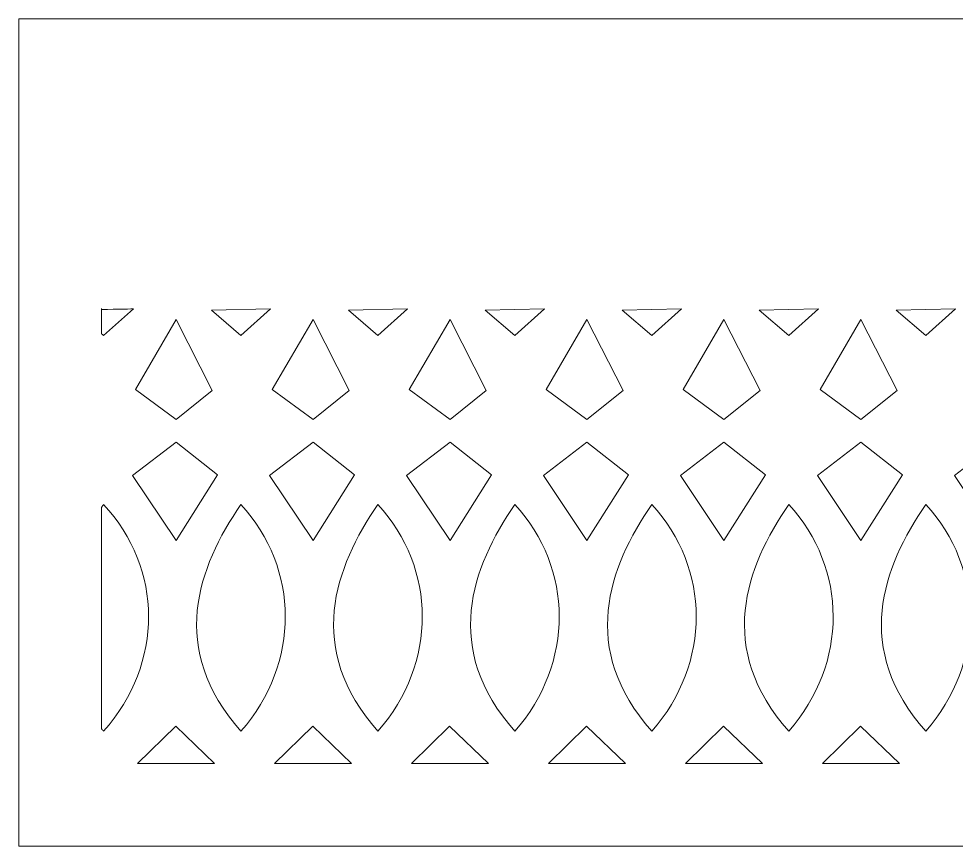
# Model space of a CAD drawing. Header units: millimetres. Extents: x -3527 to 3527, y -2807 to 2334.
# Drawn here: x 1882.6 to 2109.1, y 1733.4 to 1933.4 of the extents above; entities that cross this region are included whole.
import ezdxf

# ---------------------------------------------------------------- set-up
doc = ezdxf.new("R2010")
doc.units = ezdxf.units.MM
doc.header["$MEASUREMENT"] = 0
doc.layers.add('Katman 1', color=7, linetype='Continuous')

msp = doc.modelspace()

# ---------------------------------------------------------------- linework, layer by layer
at = {"layer": 'Katman 1', "color": 250, "lineweight": 20}
for points, knots in [([(1882.6283, 1733.3974), (1882.6283, 1733.3974), (3082.6283, 1733.3974), (3082.6283, 1733.3974), (3082.6283, 1733.3974), (3082.6283, 1933.3974), (3082.6283, 1933.3974), (3082.6283, 1933.3974), (1882.6283, 1933.3974), (1882.6283, 1933.3974), (1882.6283, 1933.3974), (1882.6283, 1733.3974), (1882.6283, 1733.3974)], [0, 0, 0, 0, 0.25, 0.25, 0.25, 0.5, 0.5, 0.5, 0.75, 0.75, 0.75, 1, 1, 1, 1]), ([(1902.6283, 1863.1097), (1906.4096, 1863.1896), (1910.3701, 1863.2734), (1910.3701, 1863.2734), (1910.3701, 1863.2734), (1903.1243, 1856.8067), (1903.1243, 1856.8067), (1903.1243, 1856.8067), (1902.9393, 1856.9639), (1902.6283, 1857.2279)], [0, 0, 0, 0, 0.33333333, 0.33333333, 0.33333333, 0.66666667, 0.66666667, 0.66666667, 1, 1, 1, 1]), ([(1929.1667, 1862.9668), (1929.1667, 1862.9668), (1943.4547, 1863.2734), (1943.4547, 1863.2734), (1943.4547, 1863.2734), (1936.3147, 1856.8067), (1936.3147, 1856.8067), (1936.3147, 1856.8067), (1929.1667, 1862.9668), (1929.1667, 1862.9668)], [0, 0, 0, 0, 0.33333333, 0.33333333, 0.33333333, 0.66666667, 0.66666667, 0.66666667, 1, 1, 1, 1]), ([(1962.2547, 1862.9668), (1962.2547, 1862.9668), (1976.5426, 1863.2734), (1976.5426, 1863.2734), (1976.5426, 1863.2734), (1969.4027, 1856.8067), (1969.4027, 1856.8067), (1969.4027, 1856.8067), (1962.2547, 1862.9668), (1962.2547, 1862.9668)], [0, 0, 0, 0, 0.33333333, 0.33333333, 0.33333333, 0.66666667, 0.66666667, 0.66666667, 1, 1, 1, 1]), ([(1995.3427, 1862.9668), (1995.3427, 1862.9668), (2009.6306, 1863.2734), (2009.6306, 1863.2734), (2009.6306, 1863.2734), (2002.4906, 1856.8067), (2002.4906, 1856.8067), (2002.4906, 1856.8067), (1995.3427, 1862.9668), (1995.3427, 1862.9668)], [0, 0, 0, 0, 0.33333333, 0.33333333, 0.33333333, 0.66666667, 0.66666667, 0.66666667, 1, 1, 1, 1]), ([(2028.4307, 1862.9668), (2028.4307, 1862.9668), (2042.7186, 1863.2734), (2042.7186, 1863.2734), (2042.7186, 1863.2734), (2035.5786, 1856.8067), (2035.5786, 1856.8067), (2035.5786, 1856.8067), (2028.4307, 1862.9668), (2028.4307, 1862.9668)], [0, 0, 0, 0, 0.33333333, 0.33333333, 0.33333333, 0.66666667, 0.66666667, 0.66666667, 1, 1, 1, 1]), ([(2061.5186, 1862.9668), (2061.5186, 1862.9668), (2075.8066, 1863.2734), (2075.8066, 1863.2734), (2075.8066, 1863.2734), (2068.6666, 1856.8067), (2068.6666, 1856.8067), (2068.6666, 1856.8067), (2061.5186, 1862.9668), (2061.5186, 1862.9668)], [0, 0, 0, 0, 0.33333333, 0.33333333, 0.33333333, 0.66666667, 0.66666667, 0.66666667, 1, 1, 1, 1]), ([(2094.6066, 1862.9668), (2094.6066, 1862.9668), (2108.8945, 1863.2734), (2108.8945, 1863.2734), (2108.8945, 1863.2734), (2101.7546, 1856.8067), (2101.7546, 1856.8067), (2101.7546, 1856.8067), (2094.6066, 1862.9668), (2094.6066, 1862.9668)], [0, 0, 0, 0, 0.33333333, 0.33333333, 0.33333333, 0.66666667, 0.66666667, 0.66666667, 1, 1, 1, 1]), ([(1920.6364, 1860.7049), (1920.6364, 1860.7049), (1910.7961, 1843.7989), (1910.7961, 1843.7989), (1910.7961, 1843.7989), (1920.6364, 1836.5204), (1920.6364, 1836.5204), (1920.6364, 1836.5204), (1929.3838, 1843.5707), (1929.3838, 1843.5707), (1929.3838, 1843.5707), (1920.6364, 1860.7049), (1920.6364, 1860.7049)], [0, 0, 0, 0, 0.25, 0.25, 0.25, 0.5, 0.5, 0.5, 0.75, 0.75, 0.75, 1, 1, 1, 1]), ([(1953.7244, 1860.7049), (1953.7244, 1860.7049), (1943.884, 1843.7989), (1943.884, 1843.7989), (1943.884, 1843.7989), (1953.7244, 1836.5204), (1953.7244, 1836.5204), (1953.7244, 1836.5204), (1962.4718, 1843.5707), (1962.4718, 1843.5707), (1962.4718, 1843.5707), (1953.7244, 1860.7049), (1953.7244, 1860.7049)], [0, 0, 0, 0, 0.25, 0.25, 0.25, 0.5, 0.5, 0.5, 0.75, 0.75, 0.75, 1, 1, 1, 1]), ([(1986.8124, 1860.7049), (1986.8124, 1860.7049), (1976.972, 1843.7989), (1976.972, 1843.7989), (1976.972, 1843.7989), (1986.8124, 1836.5204), (1986.8124, 1836.5204), (1986.8124, 1836.5204), (1995.5598, 1843.5707), (1995.5598, 1843.5707), (1995.5598, 1843.5707), (1986.8124, 1860.7049), (1986.8124, 1860.7049)], [0, 0, 0, 0, 0.25, 0.25, 0.25, 0.5, 0.5, 0.5, 0.75, 0.75, 0.75, 1, 1, 1, 1]), ([(2019.9003, 1860.7049), (2019.9003, 1860.7049), (2010.06, 1843.7989), (2010.06, 1843.7989), (2010.06, 1843.7989), (2019.9003, 1836.5204), (2019.9003, 1836.5204), (2019.9003, 1836.5204), (2028.6478, 1843.5707), (2028.6478, 1843.5707), (2028.6478, 1843.5707), (2019.9003, 1860.7049), (2019.9003, 1860.7049)], [0, 0, 0, 0, 0.25, 0.25, 0.25, 0.5, 0.5, 0.5, 0.75, 0.75, 0.75, 1, 1, 1, 1]), ([(2052.9883, 1860.7049), (2052.9883, 1860.7049), (2043.1479, 1843.7989), (2043.1479, 1843.7989), (2043.1479, 1843.7989), (2052.9883, 1836.5204), (2052.9883, 1836.5204), (2052.9883, 1836.5204), (2061.7357, 1843.5707), (2061.7357, 1843.5707), (2061.7357, 1843.5707), (2052.9883, 1860.7049), (2052.9883, 1860.7049)], [0, 0, 0, 0, 0.25, 0.25, 0.25, 0.5, 0.5, 0.5, 0.75, 0.75, 0.75, 1, 1, 1, 1]), ([(2086.0763, 1860.7049), (2086.0763, 1860.7049), (2076.2359, 1843.7989), (2076.2359, 1843.7989), (2076.2359, 1843.7989), (2086.0763, 1836.5204), (2086.0763, 1836.5204), (2086.0763, 1836.5204), (2094.8237, 1843.5707), (2094.8237, 1843.5707), (2094.8237, 1843.5707), (2086.0763, 1860.7049), (2086.0763, 1860.7049)], [0, 0, 0, 0, 0.25, 0.25, 0.25, 0.5, 0.5, 0.5, 0.75, 0.75, 0.75, 1, 1, 1, 1]), ([(1920.6364, 1831.028), (1920.6364, 1831.028), (1910.1371, 1823.0133), (1910.1371, 1823.0133), (1910.1371, 1823.0133), (1920.6364, 1807.2654), (1920.6364, 1807.2654), (1920.6364, 1807.2654), (1930.6597, 1823.1798), (1930.6597, 1823.1798), (1930.6597, 1823.1798), (1920.6364, 1831.028), (1920.6364, 1831.028)], [0, 0, 0, 0, 0.25, 0.25, 0.25, 0.5, 0.5, 0.5, 0.75, 0.75, 0.75, 1, 1, 1, 1]), ([(1953.7244, 1831.028), (1953.7244, 1831.028), (1943.2251, 1823.0133), (1943.2251, 1823.0133), (1943.2251, 1823.0133), (1953.7244, 1807.2654), (1953.7244, 1807.2654), (1953.7244, 1807.2654), (1963.7476, 1823.1798), (1963.7476, 1823.1798), (1963.7476, 1823.1798), (1953.7244, 1831.028), (1953.7244, 1831.028)], [0, 0, 0, 0, 0.25, 0.25, 0.25, 0.5, 0.5, 0.5, 0.75, 0.75, 0.75, 1, 1, 1, 1]), ([(1986.8124, 1831.028), (1986.8124, 1831.028), (1976.3131, 1823.0133), (1976.3131, 1823.0133), (1976.3131, 1823.0133), (1986.8124, 1807.2654), (1986.8124, 1807.2654), (1986.8124, 1807.2654), (1996.8356, 1823.1798), (1996.8356, 1823.1798), (1996.8356, 1823.1798), (1986.8124, 1831.028), (1986.8124, 1831.028)], [0, 0, 0, 0, 0.25, 0.25, 0.25, 0.5, 0.5, 0.5, 0.75, 0.75, 0.75, 1, 1, 1, 1]), ([(2019.9003, 1831.028), (2019.9003, 1831.028), (2009.4011, 1823.0133), (2009.4011, 1823.0133), (2009.4011, 1823.0133), (2019.9003, 1807.2654), (2019.9003, 1807.2654), (2019.9003, 1807.2654), (2029.9236, 1823.1798), (2029.9236, 1823.1798), (2029.9236, 1823.1798), (2019.9003, 1831.028), (2019.9003, 1831.028)], [0, 0, 0, 0, 0.25, 0.25, 0.25, 0.5, 0.5, 0.5, 0.75, 0.75, 0.75, 1, 1, 1, 1]), ([(2052.9883, 1831.028), (2052.9883, 1831.028), (2042.489, 1823.0133), (2042.489, 1823.0133), (2042.489, 1823.0133), (2052.9883, 1807.2654), (2052.9883, 1807.2654), (2052.9883, 1807.2654), (2063.0115, 1823.1798), (2063.0115, 1823.1798), (2063.0115, 1823.1798), (2052.9883, 1831.028), (2052.9883, 1831.028)], [0, 0, 0, 0, 0.25, 0.25, 0.25, 0.5, 0.5, 0.5, 0.75, 0.75, 0.75, 1, 1, 1, 1]), ([(2086.0763, 1831.028), (2086.0763, 1831.028), (2075.577, 1823.0133), (2075.577, 1823.0133), (2075.577, 1823.0133), (2086.0763, 1807.2654), (2086.0763, 1807.2654), (2086.0763, 1807.2654), (2096.0995, 1823.1798), (2096.0995, 1823.1798), (2096.0995, 1823.1798), (2086.0763, 1831.028), (2086.0763, 1831.028)], [0, 0, 0, 0, 0.25, 0.25, 0.25, 0.5, 0.5, 0.5, 0.75, 0.75, 0.75, 1, 1, 1, 1]), ([(2119.1643, 1831.028), (2119.1643, 1831.028), (2108.665, 1823.0133), (2108.665, 1823.0133), (2108.665, 1823.0133), (2119.1643, 1807.2654), (2119.1643, 1807.2654), (2119.1643, 1807.2654), (2129.1875, 1823.1798), (2129.1875, 1823.1798), (2129.1875, 1823.1798), (2119.1643, 1831.028), (2119.1643, 1831.028)], [0, 0, 0, 0, 0.25, 0.25, 0.25, 0.5, 0.5, 0.5, 0.75, 0.75, 0.75, 1, 1, 1, 1]), ([(1902.6283, 1761.7632), (1902.7903, 1761.5789), (1902.9545, 1761.3943), (1903.1207, 1761.2099), (1917.6977, 1777.6633), (1917.5323, 1800.499), (1903.1207, 1816.0189), (1902.9558, 1815.7819), (1902.7915, 1815.5438), (1902.6283, 1815.3047)], [0, 0, 0, 0, 0.33333333, 0.33333333, 0.33333333, 0.66666667, 0.66666667, 0.66666667, 1, 1, 1, 1]), ([(1936.3112, 1816.0189), (1925.8466, 1800.7626), (1918.6496, 1781.0867), (1936.3112, 1761.2099), (1950.6752, 1777.6633), (1950.5124, 1800.499), (1936.3112, 1816.0189)], [0, 0, 0, 0, 0.5, 0.5, 0.5, 1, 1, 1, 1]), ([(1969.3992, 1816.0189), (1958.9346, 1800.7626), (1951.7376, 1781.0867), (1969.3992, 1761.2099), (1983.7632, 1777.6633), (1983.6003, 1800.499), (1969.3992, 1816.0189)], [0, 0, 0, 0, 0.5, 0.5, 0.5, 1, 1, 1, 1]), ([(2002.4871, 1816.0189), (1992.0225, 1800.7626), (1984.8255, 1781.0867), (2002.4871, 1761.2099), (2016.8512, 1777.6633), (2016.6883, 1800.499), (2002.4871, 1816.0189)], [0, 0, 0, 0, 0.5, 0.5, 0.5, 1, 1, 1, 1]), ([(2035.5751, 1816.0189), (2025.1105, 1800.7626), (2017.9135, 1781.0867), (2035.5751, 1761.2099), (2049.9392, 1777.6633), (2049.7763, 1800.499), (2035.5751, 1816.0189)], [0, 0, 0, 0, 0.5, 0.5, 0.5, 1, 1, 1, 1]), ([(2068.6631, 1816.0189), (2058.1985, 1800.7626), (2051.0015, 1781.0867), (2068.6631, 1761.2099), (2083.0271, 1777.6633), (2082.8643, 1800.499), (2068.6631, 1816.0189)], [0, 0, 0, 0, 0.5, 0.5, 0.5, 1, 1, 1, 1]), ([(2101.7511, 1816.0189), (2091.2864, 1800.7626), (2084.0895, 1781.0867), (2101.751, 1761.2099), (2116.1151, 1777.6633), (2115.9522, 1800.499), (2101.7511, 1816.0189)], [0, 0, 0, 0, 0.5, 0.5, 0.5, 1, 1, 1, 1]), ([(1920.5475, 1762.4622), (1920.5475, 1762.4622), (1911.3281, 1753.3974), (1911.3281, 1753.3974), (1911.3281, 1753.3974), (1929.9442, 1753.3974), (1929.9442, 1753.3974), (1929.9442, 1753.3974), (1920.5475, 1762.4622), (1920.5475, 1762.4622)], [0, 0, 0, 0, 0.33333333, 0.33333333, 0.33333333, 0.66666667, 0.66666667, 0.66666667, 1, 1, 1, 1]), ([(1953.6355, 1762.4622), (1953.6355, 1762.4622), (1944.4161, 1753.3974), (1944.4161, 1753.3974), (1944.4161, 1753.3974), (1963.0322, 1753.3974), (1963.0322, 1753.3974), (1963.0322, 1753.3974), (1953.6355, 1762.4622), (1953.6355, 1762.4622)], [0, 0, 0, 0, 0.33333333, 0.33333333, 0.33333333, 0.66666667, 0.66666667, 0.66666667, 1, 1, 1, 1]), ([(1986.7234, 1762.4622), (1986.7234, 1762.4622), (1977.504, 1753.3974), (1977.504, 1753.3974), (1977.504, 1753.3974), (1996.1202, 1753.3974), (1996.1202, 1753.3974), (1996.1202, 1753.3974), (1986.7234, 1762.4622), (1986.7234, 1762.4622)], [0, 0, 0, 0, 0.33333333, 0.33333333, 0.33333333, 0.66666667, 0.66666667, 0.66666667, 1, 1, 1, 1]), ([(2019.8114, 1762.4622), (2019.8114, 1762.4622), (2010.592, 1753.3974), (2010.592, 1753.3974), (2010.592, 1753.3974), (2029.2081, 1753.3974), (2029.2081, 1753.3974), (2029.2081, 1753.3974), (2019.8114, 1762.4622), (2019.8114, 1762.4622)], [0, 0, 0, 0, 0.33333333, 0.33333333, 0.33333333, 0.66666667, 0.66666667, 0.66666667, 1, 1, 1, 1]), ([(2052.8994, 1762.4622), (2052.8994, 1762.4622), (2043.68, 1753.3974), (2043.68, 1753.3974), (2043.68, 1753.3974), (2062.2961, 1753.3974), (2062.2961, 1753.3974), (2062.2961, 1753.3974), (2052.8994, 1762.4622), (2052.8994, 1762.4622)], [0, 0, 0, 0, 0.33333333, 0.33333333, 0.33333333, 0.66666667, 0.66666667, 0.66666667, 1, 1, 1, 1]), ([(2085.9874, 1762.4622), (2085.9874, 1762.4622), (2076.768, 1753.3974), (2076.768, 1753.3974), (2076.768, 1753.3974), (2095.3841, 1753.3974), (2095.3841, 1753.3974), (2095.3841, 1753.3974), (2085.9874, 1762.4622), (2085.9874, 1762.4622)], [0, 0, 0, 0, 0.33333333, 0.33333333, 0.33333333, 0.66666667, 0.66666667, 0.66666667, 1, 1, 1, 1])]:
    msp.add_open_spline(points, degree=3, knots=knots, dxfattribs=at)
for points in [[(1902.6283, 1857.2279), (1902.6283, 1857.2279), (1902.6283, 1863.3974), (1902.6283, 1863.3974)], [(1902.6283, 1761.7632), (1902.6283, 1761.7632), (1902.6283, 1815.3047), (1902.6283, 1815.3047)]]:
    msp.add_open_spline(points, degree=3, dxfattribs=at)

doc.saveas('drawing.dxf')
